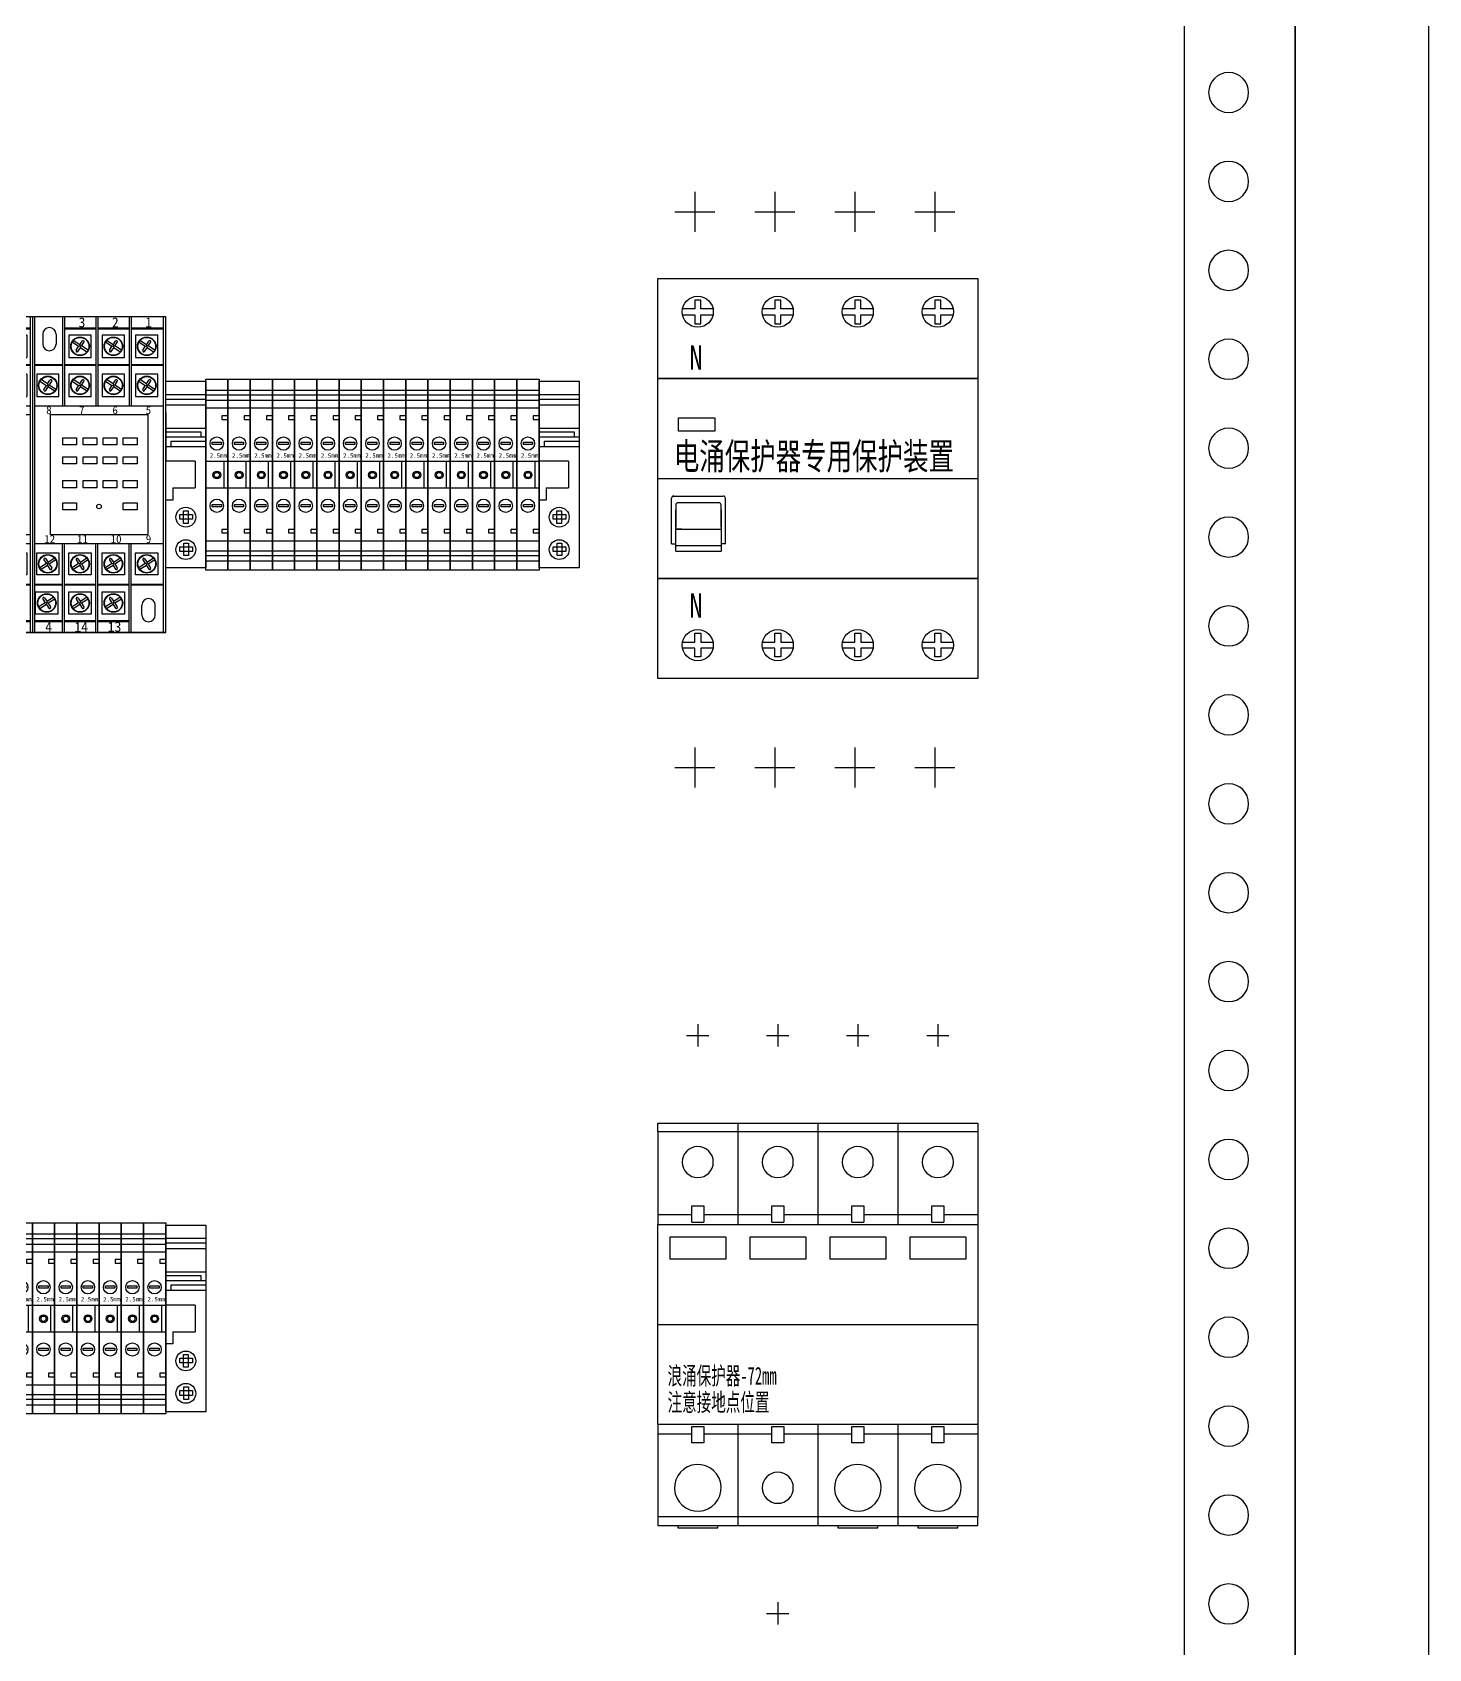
# Model space of a CAD drawing. Extents: x 1466130 to 1466730, y 431688 to 433288.
# Drawn here: x 1466415.3 to 1466729.5, y 432013.1 to 432376.7 of the extents above; entities that cross this region are included whole.
import ezdxf
from ezdxf.enums import TextEntityAlignment as Align

# ---------------------------------------------------------------- set-up
doc = ezdxf.new("R2010")
doc.units = 0
doc.header["$MEASUREMENT"] = 0
for name, color, linetype in [('dian', 7, 'Continuous'), ('LY-JS-BJ', 7, 'Continuous'), ('LY-JS-YQJ', 7, 'Continuous'), ('布置图', 20, 'Continuous'), ('照明平面设备层', 1, 'Continuous')]:
    doc.layers.add(name, color=color, linetype=linetype)
doc.layers.add('LY-二次控制图', color=7, linetype='Continuous', lineweight=18)
doc.styles.add('-宋体', font='', dxfattribs={"width": 0.65})
doc.styles.add('LY-SJ-元器件', font='', dxfattribs={"width": 0.6, "height": 4})
doc.styles.get('-宋体').set_extended_font_data('NSimSun')
doc.styles.get('LY-SJ-元器件').set_extended_font_data('SimSun')

# ---------------------------------------------------------------- blocks, each defined once
blk = doc.blocks.new('UK-2.5 5组')
at = {"layer": 'LY-JS-YQJ'}
for p, q in [((0, 19.03), (5, 19.03)), ((5, 19.03), (10, 19.03)), ((10, 19.03), (15, 19.03)), ((15, 19.03), (20, 19.03)), ((0, 17.96), (5, 17.96)), ((0, 16.73), (5, 16.73)), ((5, 17.96), (10, 17.96)), ((5, 16.73), (10, 16.73)), ((10, 17.96), (15, 17.96)), ((10, 16.73), (15, 16.73)), ((15, 17.96), (20, 17.96)), ((15, 16.73), (20, 16.73)), ((5, 13.21), (3.66, 13.21)), ((3.66, 13.21), (3.66, 12.43)), ((3.66, 12.43), (5, 12.43)), ((5, 12.43), (5, 11.32)), ((10, 13.21), (8.66, 13.21)), ((8.66, 13.21), (8.66, 12.43)), ((8.66, 12.43), (10, 12.43)), ((10, 12.43), (10, 11.32)), ((15, 13.21), (13.66, 13.21)), ((13.66, 13.21), (13.66, 12.43)), ((13.66, 12.43), (15, 12.43)), ((15, 12.43), (15, 11.32)), ((20, 13.21), (18.66, 13.21)), ((18.66, 13.21), (18.66, 12.43)), ((18.66, 12.43), (20, 12.43)), ((0, 3), (5, 3)), ((4.07, 3), (4.07, -3)), ((5, 3), (10, 3)), ((9.07, 3), (9.07, -3)), ((10, 3), (15, 3)), ((14.07, 3), (14.07, -3)), ((15, 3), (20, 3)), ((19.07, 3), (19.07, -3)), ((0, -3), (5, -3)), ((5, -3), (10, -3)), ((10, -3), (15, -3)), ((15, -3), (20, -3)), ((5, -12.33), (3.66, -12.33)), ((3.66, -12.33), (3.66, -13.11)), ((3.66, -13.11), (5, -13.11)), ((10, -12.33), (8.66, -12.33)), ((8.66, -12.33), (8.66, -13.11)), ((8.66, -13.11), (10, -13.11)), ((15, -12.33), (13.66, -12.33)), ((13.66, -12.33), (13.66, -13.11)), ((13.66, -13.11), (15, -13.11)), ((20, -12.33), (18.66, -12.33)), ((18.66, -12.33), (18.66, -13.11)), ((18.66, -13.11), (20, -13.11)), ((0, -17.12), (5, -17.12)), ((5, -17.12), (10, -17.12)), ((10, -17.12), (15, -17.12)), ((15, -17.12), (20, -17.12)), ((0, -18.19), (5, -18.19)), ((0, -19.42), (5, -19.42)), ((5, -18.19), (10, -18.19)), ((5, -19.42), (10, -19.42)), ((10, -18.19), (15, -18.19)), ((10, -19.42), (15, -19.42)), ((15, -18.19), (20, -18.19)), ((15, -19.42), (20, -19.42))]:
    blk.add_line(p, q, dxfattribs=at)
at = {"layer": 'LY-JS-YQJ', "color": 6}
for p, q in [((20, 19.03), (25, 19.03)), ((20, 17.96), (25, 17.96)), ((20, 16.73), (25, 16.73)), ((20, 12.43), (20, 11.32)), ((25, 13.21), (23.66, 13.21)), ((23.66, 13.21), (23.66, 12.43)), ((23.66, 12.43), (25, 12.43)), ((25, 12.43), (25, 11.32)), ((20, 3), (25, 3)), ((24.07, 3), (24.07, -3)), ((20, -3), (25, -3)), ((25, -12.33), (23.66, -12.33)), ((23.66, -12.33), (23.66, -13.11)), ((23.66, -13.11), (25, -13.11)), ((20, -17.12), (25, -17.12)), ((20, -18.19), (25, -18.19)), ((20, -19.42), (25, -19.42))]:
    blk.add_line(p, q, dxfattribs=at)
at = {"layer": 'LY-JS-YQJ'}
for points in [[(0, 21.5), (5, 21.5), (5, -21.5), (0, -21.5)], [(5, 21.5), (10, 21.5), (10, -21.5), (5, -21.5)], [(10, 21.5), (15, 21.5), (15, -21.5), (10, -21.5)], [(15, 21.5), (20, 21.5), (20, -21.5), (15, -21.5)], [(0, 15), (5, 15), (5, -15), (0, -15)], [(5, 15), (10, 15), (10, -15), (5, -15)], [(10, 15), (15, 15), (15, -15), (10, -15)], [(15, 15), (20, 15), (20, -15), (15, -15)], [(1.47, 7.3), (3.53, 7.3), (3.53, 6.79), (1.47, 6.79)], [(6.47, 7.3), (8.53, 7.3), (8.53, 6.79), (6.47, 6.79)], [(11.47, 7.3), (13.53, 7.3), (13.53, 6.79), (11.47, 6.79)], [(16.47, 7.3), (18.53, 7.3), (18.53, 6.79), (16.47, 6.79)], [(1.47, -6.71), (3.53, -6.71), (3.53, -7.23), (1.47, -7.23)], [(6.47, -6.71), (8.53, -6.71), (8.53, -7.23), (6.47, -7.23)], [(11.47, -6.71), (13.53, -6.71), (13.53, -7.23), (11.47, -7.23)], [(16.47, -6.71), (18.53, -6.71), (18.53, -7.23), (16.47, -7.23)]]:
    blk.add_lwpolyline(points, close=True, dxfattribs=at)
at = {"layer": 'LY-JS-YQJ', "color": 6}
for points in [[(20, 21.5), (25, 21.5), (25, -21.5), (20, -21.5)], [(20, 15), (25, 15), (25, -15), (20, -15)], [(21.47, 7.3), (23.53, 7.3), (23.53, 6.79), (21.47, 6.79)], [(21.47, -6.71), (23.53, -6.71), (23.53, -7.23), (21.47, -7.23)]]:
    blk.add_lwpolyline(points, close=True, dxfattribs=at)
at = {"layer": 'LY-JS-YQJ'}
for centre, radius in [((2.5, 7), 1.5), ((7.5, 7), 1.5), ((12.5, 7), 1.5), ((17.5, 7), 1.5), ((2.52, -0.08), 0.879), ((2.52, -0.08), 0.879), ((2.52, -0.08), 0.59), ((7.52, -0.08), 0.879), ((7.52, -0.08), 0.879), ((7.52, -0.08), 0.59), ((12.52, -0.08), 0.879), ((12.52, -0.08), 0.879), ((12.52, -0.08), 0.59), ((17.52, -0.08), 0.879), ((17.52, -0.08), 0.879), ((17.52, -0.08), 0.59), ((2.5, -7), 1.5), ((7.5, -7), 1.5), ((12.5, -7), 1.5), ((17.5, -7), 1.5)]:
    blk.add_circle(centre, radius, dxfattribs=at)
at = {"layer": 'LY-JS-YQJ', "color": 6}
for centre, radius in [((22.5, 7), 1.5), ((22.52, -0.08), 0.879), ((22.52, -0.08), 0.879), ((22.52, -0.08), 0.59), ((22.5, -7), 1.5)]:
    blk.add_circle(centre, radius, dxfattribs=at)
at = {"layer": 'LY-JS-YQJ', "char_height": 1, "width": 2.5692, "attachment_point": 1}
for insert in [(0.91, 4.81), (5.91, 4.81), (10.91, 4.81), (15.91, 4.81)]:
    blk.add_mtext('2.5mm', dxfattribs=dict(at, insert=insert))
at = {"layer": 'LY-JS-YQJ', "color": 6, "insert": (20.91, 4.81), "char_height": 1, "width": 2.5692, "attachment_point": 1}
blk.add_mtext('2.5mm', dxfattribs=at)
blk = doc.blocks.new('端子堵头')
at = {"layer": 'LY-JS-YQJ'}
for p, q in [((0, 39.03), (9, 39.03)), ((0, 37.96), (9, 37.96)), ((0, 36.73), (9, 36.73)), ((0, 35), (0, 24)), ((9, 35), (9, 24)), ((9, 34.58), (9, 33.47)), ((0, 31.48), (9, 31.48)), ((7.97, 30.59), (0, 30.59)), ((0, 29.53), (9, 29.53)), ((7.97, 29.53), (7.97, 30.59)), ((0, 27.32), (9, 27.32)), ((1.25, 27.32), (1.25, 28.56)), ((1.25, 28.56), (9, 28.56)), ((6.66, 24), (0, 24)), ((6.66, 24), (6.66, 18)), ((1.59, 15.27), (0, 15.27)), ((1.59, 18), (1.59, 15.27)), ((1.59, 18), (6.66, 18))]:
    blk.add_line(p, q, dxfattribs=at)
for points in [[(0, 42), (9, 42), (9, 0), (0, 0)], [(3.2, 12.05), (6.01, 12.05), (6.01, 10.99), (3.2, 10.99)], [(5.06, 12.84), (5.06, 10.03), (3.99, 10.03), (3.99, 12.84)], [(3.2, 4.76), (6.01, 4.76), (6.01, 3.69), (3.2, 3.69)], [(5.13, 5.6), (5.13, 2.79), (4.06, 2.79), (4.06, 5.6)]]:
    blk.add_lwpolyline(points, close=True, dxfattribs=at)
for centre in [(4.54, 11.43), (4.54, 4.14)]:
    blk.add_circle(centre, 2.23, dxfattribs=at)
blk = doc.blocks.new('HH54P')
at = {"layer": 'LY-JS-YQJ'}
for p, q in [((0, 71), (0, 68.5)), ((30, 71), (0, 71)), ((0, 71), (0, 0)), ((0.5, 71), (0.5, 0)), ((6.75, 71), (6.75, 51)), ((7.25, 71), (7.25, 51)), ((14.25, 71), (14.25, 51)), ((14.75, 71), (14.75, 51)), ((21.75, 71), (21.75, 51)), ((22.25, 71), (22.25, 51)), ((29.5, 0), (29.5, 71)), ((30, 0), (30, 71)), ((2.34, 67.09), (2.34, 64.88)), ((5.34, 67.09), (5.34, 64.88)), ((7.25, 68.5), (14.25, 68.5)), ((7.25, 68.3), (14.25, 68.3)), ((13.24, 66.87), (8.24, 66.87)), ((8.24, 66.87), (8.24, 61.87)), ((10.67, 64.71), (9.21, 65.67)), ((10.67, 64.71), (11.21, 65.53)), ((13.24, 61.87), (13.24, 66.87)), ((14.75, 68.5), (21.75, 68.5)), ((14.75, 68.3), (21.75, 68.3)), ((15.74, 66.87), (15.74, 61.87)), ((20.74, 66.87), (15.74, 66.87)), ((18.17, 64.71), (16.71, 65.67)), ((18.17, 64.71), (18.71, 65.53)), ((20.74, 61.87), (20.74, 66.87)), ((22.25, 68.5), (29.5, 68.5)), ((22.25, 68.3), (29.5, 68.3)), ((28.24, 66.87), (23.24, 66.87)), ((23.24, 66.87), (23.24, 61.87)), ((25.67, 64.71), (24.21, 65.67)), ((25.67, 64.71), (26.21, 65.53)), ((28.24, 61.87), (28.24, 66.87)), ((8.24, 61.87), (13.24, 61.87)), ((10.4, 64.3), (8.95, 65.27)), ((9.86, 63.48), (10.4, 64.3)), ((10.26, 63.22), (10.8, 64.04)), ((11.07, 64.44), (10.4, 64.3)), ((10.67, 64.71), (10.8, 64.04)), ((12.26, 63.08), (10.8, 64.04)), ((11.07, 64.44), (11.61, 65.26)), ((12.53, 63.48), (11.07, 64.44)), ((15.74, 61.87), (20.74, 61.87)), ((17.9, 64.3), (16.45, 65.27)), ((17.36, 63.48), (17.9, 64.3)), ((17.76, 63.22), (18.3, 64.04)), ((18.57, 64.44), (17.9, 64.3)), ((18.17, 64.71), (18.3, 64.04)), ((19.76, 63.08), (18.3, 64.04)), ((18.57, 64.44), (19.11, 65.26)), ((20.03, 63.48), (18.57, 64.44)), ((23.24, 61.87), (28.24, 61.87)), ((25.4, 64.3), (23.95, 65.27)), ((24.86, 63.48), (25.4, 64.3)), ((25.26, 63.22), (25.8, 64.04)), ((26.07, 64.44), (25.4, 64.3)), ((25.67, 64.71), (25.8, 64.04)), ((27.26, 63.08), (25.8, 64.04)), ((26.07, 64.44), (26.61, 65.26)), ((27.53, 63.48), (26.07, 64.44)), ((0.5, 60.3), (6.75, 60.3)), ((0.5, 60.1), (6.75, 60.1)), ((7.25, 60.3), (14.25, 60.3)), ((7.25, 60.1), (14.25, 60.1)), ((14.75, 60.3), (21.75, 60.3)), ((14.75, 60.1), (21.75, 60.1)), ((22.25, 60.3), (29.5, 60.3)), ((22.25, 60.1), (29.5, 60.1)), ((5.99, 58.07), (0.99, 58.07)), ((0.99, 58.07), (0.99, 53.07)), ((3.15, 55.51), (1.7, 56.47)), ((3.42, 55.91), (1.96, 56.87)), ((2.61, 54.68), (3.15, 55.51)), ((3.01, 54.42), (3.55, 55.24)), ((3.82, 55.64), (3.15, 55.51)), ((3.42, 55.91), (3.96, 56.73)), ((3.42, 55.91), (3.55, 55.24)), ((5.01, 54.28), (3.55, 55.24)), ((3.82, 55.64), (4.36, 56.46)), ((5.28, 54.68), (3.82, 55.64)), ((5.99, 53.07), (5.99, 58.07)), ((8.24, 58.07), (8.24, 53.07)), ((13.24, 58.07), (8.24, 58.07)), ((10.4, 55.51), (8.95, 56.47)), ((10.67, 55.91), (9.21, 56.87)), ((9.86, 54.68), (10.4, 55.51)), ((10.26, 54.42), (10.8, 55.24)), ((11.07, 55.64), (10.4, 55.51)), ((10.67, 55.91), (11.21, 56.73)), ((10.67, 55.91), (10.8, 55.24)), ((12.26, 54.28), (10.8, 55.24)), ((11.07, 55.64), (11.61, 56.46)), ((12.53, 54.68), (11.07, 55.64)), ((13.24, 53.07), (13.24, 58.07)), ((20.74, 58.07), (15.74, 58.07)), ((15.74, 58.07), (15.74, 53.07)), ((17.9, 55.51), (16.45, 56.47)), ((18.17, 55.91), (16.71, 56.87)), ((17.36, 54.68), (17.9, 55.51)), ((17.76, 54.42), (18.3, 55.24)), ((18.57, 55.64), (17.9, 55.51)), ((18.17, 55.91), (18.71, 56.73)), ((18.17, 55.91), (18.3, 55.24)), ((19.76, 54.28), (18.3, 55.24)), ((18.57, 55.64), (19.11, 56.46)), ((20.03, 54.68), (18.57, 55.64)), ((20.74, 53.07), (20.74, 58.07)), ((23.24, 58.07), (23.24, 53.07)), ((28.24, 58.07), (23.24, 58.07)), ((25.4, 55.51), (23.95, 56.47)), ((25.67, 55.91), (24.21, 56.87)), ((24.86, 54.68), (25.4, 55.51)), ((25.26, 54.42), (25.8, 55.24)), ((26.07, 55.64), (25.4, 55.51)), ((25.67, 55.91), (26.21, 56.73)), ((25.67, 55.91), (25.8, 55.24)), ((27.26, 54.28), (25.8, 55.24)), ((26.07, 55.64), (26.61, 56.46)), ((27.53, 54.68), (26.07, 55.64)), ((28.24, 53.07), (28.24, 58.07)), ((0.5, 51), (29.5, 51)), ((0.99, 53.07), (5.99, 53.07)), ((8.24, 53.07), (13.24, 53.07)), ((15.74, 53.07), (20.74, 53.07)), ((23.24, 53.07), (28.24, 53.07)), ((4, 49), (4, 22)), ((4, 49), (26, 49)), ((26, 49), (26, 22)), ((4, 22), (26, 22)), ((0.5, 20), (29.5, 20)), ((6.75, 0), (6.75, 20)), ((7.25, 0), (7.25, 20)), ((14.25, 0), (14.25, 20)), ((14.75, 0), (14.75, 20)), ((21.75, 0), (21.75, 20)), ((22.25, 0), (22.25, 20)), ((0.99, 12.93), (0.99, 17.93)), ((0.99, 17.93), (5.99, 17.93)), ((3.15, 15.49), (1.7, 14.53)), ((3.42, 15.09), (1.96, 14.13)), ((2.61, 16.32), (3.15, 15.49)), ((3.01, 16.58), (3.55, 15.76)), ((3.82, 15.36), (3.15, 15.49)), ((3.42, 15.09), (3.55, 15.76)), ((3.42, 15.09), (3.96, 14.27)), ((5.01, 16.72), (3.55, 15.76)), ((5.28, 16.32), (3.82, 15.36)), ((3.82, 15.36), (4.36, 14.54)), ((5.99, 17.93), (5.99, 12.93)), ((8.24, 17.93), (13.24, 17.93)), ((8.24, 12.93), (8.24, 17.93)), ((10.4, 15.49), (8.95, 14.53)), ((10.67, 15.09), (9.21, 14.13)), ((9.86, 16.32), (10.4, 15.49)), ((10.26, 16.58), (10.8, 15.76)), ((11.07, 15.36), (10.4, 15.49)), ((10.67, 15.09), (10.8, 15.76)), ((10.67, 15.09), (11.21, 14.27)), ((12.26, 16.72), (10.8, 15.76)), ((12.53, 16.32), (11.07, 15.36)), ((11.07, 15.36), (11.61, 14.54)), ((13.24, 17.93), (13.24, 12.93)), ((15.74, 12.93), (15.74, 17.93)), ((15.74, 17.93), (20.74, 17.93)), ((17.9, 15.49), (16.45, 14.53)), ((18.17, 15.09), (16.71, 14.13)), ((17.36, 16.32), (17.9, 15.49)), ((17.76, 16.58), (18.3, 15.76)), ((18.57, 15.36), (17.9, 15.49)), ((18.17, 15.09), (18.3, 15.76)), ((18.17, 15.09), (18.71, 14.27)), ((19.76, 16.72), (18.3, 15.76)), ((20.03, 16.32), (18.57, 15.36)), ((18.57, 15.36), (19.11, 14.54)), ((20.74, 17.93), (20.74, 12.93)), ((23.24, 17.93), (28.24, 17.93)), ((23.24, 12.93), (23.24, 17.93)), ((25.4, 15.49), (23.95, 14.53)), ((25.67, 15.09), (24.21, 14.13)), ((24.86, 16.32), (25.4, 15.49)), ((25.26, 16.58), (25.8, 15.76)), ((26.07, 15.36), (25.4, 15.49)), ((25.67, 15.09), (25.8, 15.76)), ((25.67, 15.09), (26.21, 14.27)), ((27.26, 16.72), (25.8, 15.76)), ((27.53, 16.32), (26.07, 15.36)), ((26.07, 15.36), (26.61, 14.54)), ((28.24, 17.93), (28.24, 12.93)), ((5.99, 12.93), (0.99, 12.93)), ((13.24, 12.93), (8.24, 12.93)), ((20.74, 12.93), (15.74, 12.93)), ((28.24, 12.93), (23.24, 12.93)), ((0.5, 10.9), (6.75, 10.9)), ((0.5, 10.7), (6.75, 10.7)), ((0.74, 4.13), (0.74, 9.13)), ((0.74, 9.13), (5.74, 9.13)), ((2.36, 7.52), (2.9, 6.7)), ((2.76, 7.78), (3.3, 6.96)), ((4.76, 7.92), (3.3, 6.96)), ((5.03, 7.52), (3.57, 6.56)), ((5.74, 9.13), (5.74, 4.13)), ((7.25, 10.9), (14.25, 10.9)), ((7.25, 10.7), (14.25, 10.7)), ((8.24, 9.13), (13.24, 9.13)), ((8.24, 4.13), (8.24, 9.13)), ((9.86, 7.52), (10.4, 6.7)), ((10.26, 7.78), (10.8, 6.96)), ((12.26, 7.92), (10.8, 6.96)), ((12.53, 7.52), (11.07, 6.56)), ((13.24, 9.13), (13.24, 4.13)), ((14.75, 10.9), (21.75, 10.9)), ((14.75, 10.7), (21.75, 10.7)), ((15.74, 4.13), (15.74, 9.13)), ((15.74, 9.13), (20.74, 9.13)), ((17.36, 7.52), (17.9, 6.7)), ((17.76, 7.78), (18.3, 6.96)), ((19.76, 7.92), (18.3, 6.96)), ((20.03, 7.52), (18.57, 6.56)), ((20.74, 9.13), (20.74, 4.13)), ((22.25, 10.9), (29.5, 10.9)), ((22.25, 10.7), (29.5, 10.7)), ((5.74, 4.13), (0.74, 4.13)), ((2.9, 6.7), (1.45, 5.73)), ((3.17, 6.29), (1.71, 5.33)), ((3.57, 6.56), (2.9, 6.7)), ((3.17, 6.29), (3.3, 6.96)), ((3.17, 6.29), (3.71, 5.47)), ((3.57, 6.56), (4.11, 5.74)), ((13.24, 4.13), (8.24, 4.13)), ((10.4, 6.7), (8.95, 5.73)), ((10.67, 6.29), (9.21, 5.33)), ((11.07, 6.56), (10.4, 6.7)), ((10.67, 6.29), (10.8, 6.96)), ((10.67, 6.29), (11.21, 5.47)), ((11.07, 6.56), (11.61, 5.74)), ((20.74, 4.13), (15.74, 4.13)), ((17.9, 6.7), (16.45, 5.73)), ((18.17, 6.29), (16.71, 5.33)), ((18.57, 6.56), (17.9, 6.7)), ((18.17, 6.29), (18.3, 6.96)), ((18.17, 6.29), (18.71, 5.47)), ((18.57, 6.56), (19.11, 5.74)), ((24.65, 3.91), (24.65, 6.12)), ((27.65, 3.91), (27.65, 6.12)), ((30, 0), (0, 0)), ((0, 0), (30, 0)), ((0.5, 2.7), (6.75, 2.7)), ((0.5, 2.5), (6.75, 2.5)), ((7.25, 2.7), (14.25, 2.7)), ((7.25, 2.5), (14.25, 2.5)), ((14.75, 2.7), (21.75, 2.7)), ((14.75, 2.5), (21.75, 2.5))]:
    blk.add_line(p, q, dxfattribs=at)
for points in [[(6.88, 43.81), (9.97, 43.81), (9.97, 42.22), (6.88, 42.22)], [(11.41, 43.81), (14.5, 43.81), (14.5, 42.22), (11.41, 42.22)], [(15.93, 43.81), (19.03, 43.81), (19.03, 42.22), (15.93, 42.22)], [(20.46, 43.81), (23.56, 43.81), (23.56, 42.22), (20.46, 42.22)], [(6.88, 39.53), (9.97, 39.53), (9.97, 37.95), (6.88, 37.95)], [(11.41, 39.53), (14.5, 39.53), (14.5, 37.95), (11.41, 37.95)], [(15.93, 39.53), (19.03, 39.53), (19.03, 37.95), (15.93, 37.95)], [(20.46, 39.53), (23.56, 39.53), (23.56, 37.95), (20.46, 37.95)], [(6.88, 34.15), (9.97, 34.15), (9.97, 32.57), (6.88, 32.57)], [(11.41, 34.15), (14.5, 34.15), (14.5, 32.57), (11.41, 32.57)], [(15.93, 34.15), (19.03, 34.15), (19.03, 32.57), (15.93, 32.57)], [(20.46, 34.15), (23.56, 34.15), (23.56, 32.57), (20.46, 32.57)], [(6.88, 29.16), (9.97, 29.16), (9.97, 27.58), (6.88, 27.58)], [(20.46, 29.16), (23.56, 29.16), (23.56, 27.58), (20.46, 27.58)]]:
    blk.add_lwpolyline(points, close=True, dxfattribs=at)
for centre, radius in [((10.74, 64.37), 2.09), ((10.74, 64.37), 2), ((18.24, 64.37), 2.09), ((18.24, 64.37), 2), ((25.74, 64.37), 2.09), ((25.74, 64.37), 2), ((3.49, 55.57), 2.09), ((3.49, 55.57), 2), ((10.74, 55.57), 2.09), ((10.74, 55.57), 2), ((18.24, 55.57), 2.09), ((18.24, 55.57), 2), ((25.74, 55.57), 2.09), ((25.74, 55.57), 2), ((15, 28.33), 0.5), ((3.49, 15.43), 2.09), ((3.49, 15.43), 2), ((10.74, 15.43), 2.09), ((10.74, 15.43), 2), ((18.24, 15.43), 2.09), ((18.24, 15.43), 2), ((25.74, 15.43), 2.09), ((25.74, 15.43), 2), ((3.24, 6.63), 2.09), ((3.24, 6.63), 2), ((10.74, 6.63), 2.09), ((10.74, 6.63), 2), ((18.24, 6.63), 2.09), ((18.24, 6.63), 2)]:
    blk.add_circle(centre, radius, dxfattribs=at)
for centre, radius, start, end in [((3.84, 67.09), 1.5, 0, 180), ((11.41, 65.39), 0.24, 326.5949, 146.5949), ((18.91, 65.39), 0.24, 326.5949, 146.5949), ((26.41, 65.39), 0.24, 326.5949, 146.5949), ((3.84, 64.88), 1.5, 180, 0), ((10.06, 63.35), 0.24, 146.5949, 326.5949), ((17.56, 63.35), 0.24, 146.5949, 326.5949), ((25.06, 63.35), 0.24, 146.5949, 326.5949), ((2.81, 54.55), 0.24, 146.5949, 326.5949), ((4.16, 56.6), 0.24, 326.5949, 146.5949), ((10.06, 54.55), 0.24, 146.5949, 326.5949), ((11.41, 56.6), 0.24, 326.5949, 146.5949), ((17.56, 54.55), 0.24, 146.5949, 326.5949), ((18.91, 56.6), 0.24, 326.5949, 146.5949), ((25.06, 54.55), 0.24, 146.5949, 326.5949), ((26.41, 56.6), 0.24, 326.5949, 146.5949), ((2.81, 16.45), 0.24, 33.4051, 213.4051), ((10.06, 16.45), 0.24, 33.4051, 213.4051), ((17.56, 16.45), 0.24, 33.4051, 213.4051), ((25.06, 16.45), 0.24, 33.4051, 213.4051), ((4.16, 14.4), 0.24, 213.4051, 33.4051), ((11.41, 14.4), 0.24, 213.4051, 33.4051), ((18.91, 14.4), 0.24, 213.4051, 33.4051), ((26.41, 14.4), 0.24, 213.4051, 33.4051), ((2.56, 7.65), 0.24, 33.4051, 213.4051), ((10.06, 7.65), 0.24, 33.4051, 213.4051), ((17.56, 7.65), 0.24, 33.4051, 213.4051), ((26.15, 6.12), 1.5, 0, 180), ((3.91, 5.61), 0.24, 213.4051, 33.4051), ((11.41, 5.61), 0.24, 213.4051, 33.4051), ((18.91, 5.61), 0.24, 213.4051, 33.4051), ((26.15, 3.91), 1.5, 180, 0)]:
    blk.add_arc(centre, radius, start, end, dxfattribs=at)
for s, insert, char_height, width, attachment_point in [('{\\fSimSun|b0|i0|c134|p2;3}', (10.4, 70.88), 2.25, 1.0919, 1), ('{\\fSimSun|b0|i0|c134|p2;2}', (17.9, 70.88), 2.25, 1.0919, 1), ('{\\fSimSun|b0|i0|c134|p2;1}', (25.4, 70.88), 2.25, 1.0919, 1), ('{\\fSimSun|b0|i0|c134|p2;8}', (3.12, 50.91), 1.8, 0.8735, 1), ('{\\fSimSun|b0|i0|c134|p2;7}', (10.52, 50.91), 1.8, 0.8735, 1), ('{\\fSimSun|b0|i0|c134|p2;6}', (18.02, 50.91), 1.8, 0.8735, 1), ('{\\fSimSun|b0|i0|c134|p2;5}', (25.52, 50.91), 1.8, 0.8735, 1), ('{\\fSimSun|b0|i0|c134|p2;12}', (2.68, 21.91), 1.8, 0.8735, 1), ('{\\fSimSun|b0|i0|c134|p2;11}', (10.07, 21.91), 1.8, 0.8735, 1), ('{\\fSimSun|b0|i0|c134|p2;10}', (17.62, 21.91), 1.8, 0.8735, 1), ('{\\fSimSun|b0|i0|c134|p2;9}', (25.52, 21.91), 1.8, 0.8735, 1), ('{\\fSimSun|b0|i0|c134|p2;4}', (2.9, 0.12), 2.25, 1.0919, 7), ('{\\fSimSun|b0|i0|c134|p2;14}', (9.47, 0.12), 2.25, 1.0919, 7), ('{\\fSimSun|b0|i0|c134|p2;13}', (16.97, 0.12), 2.25, 1.0919, 7)]:
    blk.add_mtext(s, dxfattribs=dict(at, insert=insert, char_height=char_height, width=width, attachment_point=attachment_point))
blk = doc.blocks.new('HH52P')
at = {"layer": 'LY-JS-YQJ'}
for p, q in [((0, 71), (0, 0)), ((22, 71), (0, 71)), ((0, 71), (0, 68.5)), ((0.5, 71), (0.5, 0)), ((6.75, 71), (6.75, 51)), ((7.25, 71), (7.25, 51)), ((14.25, 71), (14.25, 51)), ((14.75, 71), (14.75, 51)), ((21.5, 71), (21.5, 0)), ((22, 71), (22, 0)), ((2.34, 67.09), (2.34, 64.88)), ((5.34, 67.09), (5.34, 64.88)), ((7.25, 68.5), (14.25, 68.5)), ((7.25, 68.3), (14.25, 68.3)), ((8.24, 66.87), (8.24, 61.87)), ((13.24, 66.87), (8.24, 66.87)), ((10.67, 64.71), (9.21, 65.67)), ((10.67, 64.71), (11.21, 65.53)), ((13.24, 61.87), (13.24, 66.87)), ((14.75, 68.5), (21.5, 68.5)), ((14.75, 68.3), (21.5, 68.3)), ((20.74, 66.87), (15.74, 66.87)), ((15.74, 66.87), (15.74, 61.87)), ((18.17, 64.71), (16.71, 65.67)), ((18.17, 64.71), (18.71, 65.53)), ((20.74, 66.87), (20.74, 61.87)), ((8.24, 61.87), (13.24, 61.87)), ((10.4, 64.3), (8.95, 65.27)), ((9.86, 63.48), (10.4, 64.3)), ((10.26, 63.22), (10.8, 64.04)), ((11.07, 64.44), (10.4, 64.3)), ((10.67, 64.71), (10.8, 64.04)), ((12.26, 63.08), (10.8, 64.04)), ((11.07, 64.44), (11.61, 65.26)), ((12.53, 63.48), (11.07, 64.44)), ((15.74, 61.87), (20.74, 61.87)), ((17.9, 64.3), (16.45, 65.27)), ((17.36, 63.48), (17.9, 64.3)), ((17.76, 63.22), (18.3, 64.04)), ((18.57, 64.44), (17.9, 64.3)), ((18.17, 64.71), (18.3, 64.04)), ((19.76, 63.08), (18.3, 64.04)), ((18.57, 64.44), (19.11, 65.26)), ((20.03, 63.48), (18.57, 64.44)), ((0.5, 60.3), (6.75, 60.3)), ((0.5, 60.1), (6.75, 60.1)), ((7.25, 60.3), (14.25, 60.3)), ((7.25, 60.1), (14.25, 60.1)), ((14.75, 60.3), (21.5, 60.3)), ((14.75, 60.1), (21.5, 60.1)), ((0.99, 58.07), (0.99, 53.07)), ((5.99, 58.07), (0.99, 58.07)), ((3.15, 55.51), (1.7, 56.47)), ((3.42, 55.91), (1.96, 56.87)), ((2.61, 54.68), (3.15, 55.51)), ((3.01, 54.42), (3.55, 55.24)), ((3.82, 55.64), (3.15, 55.51)), ((3.42, 55.91), (3.96, 56.73)), ((3.42, 55.91), (3.55, 55.24)), ((5.01, 54.28), (3.55, 55.24)), ((3.82, 55.64), (4.36, 56.46)), ((5.28, 54.68), (3.82, 55.64)), ((5.99, 53.07), (5.99, 58.07)), ((15.74, 58.07), (15.74, 53.07)), ((20.74, 58.07), (15.74, 58.07)), ((17.9, 55.51), (16.45, 56.47)), ((18.17, 55.91), (16.71, 56.87)), ((17.36, 54.68), (17.9, 55.51)), ((17.76, 54.42), (18.3, 55.24)), ((18.57, 55.64), (17.9, 55.51)), ((18.17, 55.91), (18.71, 56.73)), ((18.17, 55.91), (18.3, 55.24)), ((19.76, 54.28), (18.3, 55.24)), ((18.57, 55.64), (19.11, 56.46)), ((20.03, 54.68), (18.57, 55.64)), ((20.74, 58.07), (20.74, 53.07)), ((0.5, 51), (21.5, 51)), ((0.99, 53.07), (5.99, 53.07)), ((15.74, 53.07), (20.74, 53.07)), ((0.5, 49), (21.5, 49)), ((0.5, 22), (21.5, 22)), ((0.5, 20), (21.5, 20)), ((6.75, 0), (6.75, 20)), ((7.25, 0), (7.25, 20)), ((14.25, 0), (14.25, 20)), ((14.75, 0), (14.75, 20)), ((0.99, 17.93), (5.99, 17.93)), ((0.99, 12.93), (0.99, 17.93)), ((3.15, 15.49), (1.7, 14.53)), ((3.42, 15.09), (1.96, 14.13)), ((2.61, 16.32), (3.15, 15.49)), ((3.01, 16.58), (3.55, 15.76)), ((3.82, 15.36), (3.15, 15.49)), ((3.42, 15.09), (3.55, 15.76)), ((3.42, 15.09), (3.96, 14.27)), ((5.01, 16.72), (3.55, 15.76)), ((5.28, 16.32), (3.82, 15.36)), ((3.82, 15.36), (4.36, 14.54)), ((5.99, 17.93), (5.99, 12.93)), ((15.74, 17.93), (20.74, 17.93)), ((15.74, 12.93), (15.74, 17.93)), ((17.9, 15.49), (16.45, 14.53)), ((18.17, 15.09), (16.71, 14.13)), ((17.36, 16.32), (17.9, 15.49)), ((17.76, 16.58), (18.3, 15.76)), ((18.57, 15.36), (17.9, 15.49)), ((18.17, 15.09), (18.3, 15.76)), ((18.17, 15.09), (18.71, 14.27)), ((19.76, 16.72), (18.3, 15.76)), ((20.03, 16.32), (18.57, 15.36)), ((18.57, 15.36), (19.11, 14.54)), ((20.74, 17.93), (20.74, 12.93)), ((5.99, 12.93), (0.99, 12.93)), ((20.74, 12.93), (15.74, 12.93)), ((0.5, 10.9), (6.75, 10.9)), ((0.5, 10.7), (6.75, 10.7)), ((0.74, 9.13), (5.74, 9.13)), ((0.74, 4.13), (0.74, 9.13)), ((2.36, 7.52), (2.9, 6.7)), ((2.76, 7.78), (3.3, 6.96)), ((4.76, 7.92), (3.3, 6.96)), ((5.03, 7.52), (3.57, 6.56)), ((5.74, 9.13), (5.74, 4.13)), ((7.25, 10.9), (14.25, 10.9)), ((7.25, 10.7), (14.25, 10.7)), ((8.24, 4.13), (8.24, 9.13)), ((8.24, 9.13), (13.24, 9.13)), ((9.86, 7.52), (10.4, 6.7)), ((10.26, 7.78), (10.8, 6.96)), ((12.26, 7.92), (10.8, 6.96)), ((12.53, 7.52), (11.07, 6.56)), ((13.24, 9.13), (13.24, 4.13)), ((14.75, 10.9), (21.5, 10.9)), ((14.75, 10.7), (21.5, 10.7)), ((16.7, 7.65), (16.7, 5.44)), ((19.7, 7.65), (19.7, 5.44)), ((5.74, 4.13), (0.74, 4.13)), ((2.9, 6.7), (1.45, 5.73)), ((3.17, 6.29), (1.71, 5.33)), ((3.57, 6.56), (2.9, 6.7)), ((3.17, 6.29), (3.3, 6.96)), ((3.17, 6.29), (3.71, 5.47)), ((3.57, 6.56), (4.11, 5.74)), ((13.24, 4.13), (8.24, 4.13)), ((10.4, 6.7), (8.95, 5.73)), ((10.67, 6.29), (9.21, 5.33)), ((11.07, 6.56), (10.4, 6.7)), ((10.67, 6.29), (10.8, 6.96)), ((10.67, 6.29), (11.21, 5.47)), ((11.07, 6.56), (11.61, 5.74)), ((0, 0), (22, 0)), ((22, 0), (0, 0)), ((0.5, 2.7), (6.75, 2.7)), ((0.5, 2.5), (6.75, 2.5)), ((7.25, 2.7), (14.25, 2.7)), ((7.25, 2.5), (14.25, 2.5)), ((14.75, 2.7), (21.5, 2.7)), ((14.75, 2.5), (21.5, 2.5))]:
    blk.add_line(p, q, dxfattribs=at)
for points in [[(4.81, 43.81), (7.91, 43.81), (7.91, 42.22), (4.81, 42.22)], [(13.87, 43.81), (16.97, 43.81), (16.97, 42.22), (13.87, 42.22)], [(4.81, 39.53), (7.91, 39.53), (7.91, 37.95), (4.81, 37.95)], [(13.87, 39.53), (16.97, 39.53), (16.97, 37.95), (13.87, 37.95)], [(4.81, 34.15), (7.91, 34.15), (7.91, 32.57), (4.81, 32.57)], [(13.87, 34.15), (16.97, 34.15), (16.97, 32.57), (13.87, 32.57)], [(4.81, 29.16), (7.91, 29.16), (7.91, 27.58), (4.81, 27.58)], [(13.87, 29.16), (16.97, 29.16), (16.97, 27.58), (13.87, 27.58)]]:
    blk.add_lwpolyline(points, close=True, dxfattribs=at)
for centre, radius in [((10.74, 64.37), 2.09), ((10.74, 64.37), 2), ((18.24, 64.37), 2.09), ((18.24, 64.37), 2), ((3.49, 55.57), 2.09), ((3.49, 55.57), 2), ((18.24, 55.57), 2.09), ((18.24, 55.57), 2), ((11.36, 28.27), 0.5), ((3.49, 15.43), 2.09), ((3.49, 15.43), 2), ((18.24, 15.43), 2.09), ((18.24, 15.43), 2), ((3.24, 6.63), 2.09), ((3.24, 6.63), 2), ((10.74, 6.63), 2.09), ((10.74, 6.63), 2)]:
    blk.add_circle(centre, radius, dxfattribs=at)
for centre, radius, start, end in [((3.84, 67.09), 1.5, 0, 180), ((11.41, 65.39), 0.24, 326.5949, 146.5949), ((18.91, 65.39), 0.24, 326.5949, 146.5949), ((3.84, 64.88), 1.5, 180, 0), ((10.06, 63.35), 0.24, 146.5949, 326.5949), ((17.56, 63.35), 0.24, 146.5949, 326.5949), ((2.81, 54.55), 0.24, 146.5949, 326.5949), ((4.16, 56.6), 0.24, 326.5949, 146.5949), ((17.56, 54.55), 0.24, 146.5949, 326.5949), ((18.91, 56.6), 0.24, 326.5949, 146.5949), ((2.81, 16.45), 0.24, 33.4051, 213.4051), ((17.56, 16.45), 0.24, 33.4051, 213.4051), ((4.16, 14.4), 0.24, 213.4051, 33.4051), ((18.91, 14.4), 0.24, 213.4051, 33.4051), ((2.56, 7.65), 0.24, 33.4051, 213.4051), ((10.06, 7.65), 0.24, 33.4051, 213.4051), ((18.2, 7.65), 1.5, 0, 180), ((3.91, 5.61), 0.24, 213.4051, 33.4051), ((11.41, 5.61), 0.24, 213.4051, 33.4051), ((18.2, 5.44), 1.5, 180, 0)]:
    blk.add_arc(centre, radius, start, end, dxfattribs=at)
for s, insert, char_height, width, attachment_point in [('{\\fSimSun|b0|i0|c134|p2;4}', (10.4, 70.88), 2.25, 1.0919, 1), ('{\\fSimSun|b0|i0|c134|p2;1}', (17.9, 70.88), 2.25, 1.0919, 1), ('{\\fSimSun|b0|i0|c134|p2;8}', (3.12, 50.91), 1.8, 0.8735, 1), ('{\\fSimSun|b0|i0|c134|p2;5}', (18.02, 50.91), 1.8, 0.8735, 1), ('{\\fSimSun|b0|i0|c134|p2;12}', (2.68, 21.91), 1.8, 0.8735, 1), ('{\\fSimSun|b0|i0|c134|p2;9}', (17.62, 21.91), 1.8, 0.8735, 1), ('{\\fSimSun|b0|i0|c134|p2;14}', (1.97, 0.12), 2.25, 1.0919, 7), ('{\\fSimSun|b0|i0|c134|p2;13}', (9.47, 0.12), 2.25, 1.0919, 7)]:
    blk.add_mtext(s, dxfattribs=dict(at, insert=insert, char_height=char_height, width=width, attachment_point=attachment_point))
blk = doc.blocks.new('浪涌保护器 72mm-2022.1')
at = {"color": 1, "linetype": 'ByBlock'}
for p, q in [((9, 67.5), (9, 62.5)), ((27, 67.5), (27, 62.5)), ((45, 67.5), (45, 62.5)), ((63, 67.5), (63, 62.5)), ((6.5, 65), (11.5, 65)), ((24.5, 65), (29.5, 65)), ((42.5, 65), (47.5, 65)), ((60.5, 65), (65.5, 65)), ((0, 0), (72, 0)), ((24.5, -65), (29.5, -65)), ((27, -62.5), (27, -67.5))]:
    blk.add_line(p, q, dxfattribs=at)
at = {"color": 0, "linetype": 'Continuous', "lineweight": 25}
for p, q in [((0, 43.3), (0, 45.3)), ((0, 45.3), (18, 45.3)), ((18, 45.3), (18, 22.5)), ((18, 45.3), (36, 45.3)), ((36, 45.3), (54, 45.3)), ((36, 45.3), (36, 22.5)), ((54, 45.3), (72, 45.3)), ((54, 45.3), (54, 22.5)), ((72, 45.3), (72, 43.3)), ((0, 43.3), (0, 22.5)), ((18, 43.3), (0, 43.3)), ((36, 43.3), (18, 43.3)), ((54, 43.3), (36, 43.3)), ((72, 43.3), (54, 43.3)), ((72, 43.3), (72, 22.5)), ((7.65, 23), (7.65, 26.65)), ((7.65, 26.65), (10.35, 26.65)), ((10.35, 26.65), (10.35, 23)), ((25.65, 26.65), (28.35, 26.65)), ((25.65, 23), (25.65, 26.65)), ((28.35, 26.65), (28.35, 23)), ((43.65, 23), (43.65, 26.65)), ((43.65, 26.65), (46.35, 26.65)), ((46.35, 26.65), (46.35, 23)), ((61.65, 23), (61.65, 26.65)), ((61.65, 26.65), (64.35, 26.65)), ((64.35, 26.65), (64.35, 23)), ((7.65, 24.65), (0, 24.65)), ((18, 24.65), (10.35, 24.65)), ((25.65, 24.65), (18, 24.65)), ((36, 24.65), (28.35, 24.65)), ((43.65, 24.65), (36, 24.65)), ((54, 24.65), (46.35, 24.65)), ((61.65, 24.65), (54, 24.65)), ((72, 24.65), (64.35, 24.65)), ((15.3, 19.65), (2.7, 19.65)), ((2.7, 19.65), (2.7, 14.65)), ((15.3, 19.65), (15.3, 14.65)), ((33.3, 19.65), (20.7, 19.65)), ((20.7, 19.65), (20.7, 14.65)), ((33.3, 19.65), (33.3, 14.65)), ((51.3, 19.65), (38.7, 19.65)), ((38.7, 19.65), (38.7, 14.65)), ((51.3, 19.65), (51.3, 14.65)), ((69.3, 19.65), (56.7, 19.65)), ((56.7, 19.65), (56.7, 14.65)), ((69.3, 19.65), (69.3, 14.65)), ((15.3, 14.65), (2.7, 14.65)), ((33.3, 14.65), (20.7, 14.65)), ((51.3, 14.65), (38.7, 14.65)), ((69.3, 14.65), (56.7, 14.65)), ((0, -22.5), (0, -43.3)), ((0, -24.65), (7.65, -24.65)), ((7.65, -26.65), (7.65, -23)), ((10.35, -23), (10.35, -26.65)), ((10.35, -24.65), (18, -24.65)), ((18, -22.5), (18, -45.3)), ((18, -24.65), (25.65, -24.65)), ((25.65, -26.65), (25.65, -23)), ((28.35, -23), (28.35, -26.65)), ((28.35, -24.65), (36, -24.65)), ((36, -22.5), (36, -45.3)), ((36, -24.65), (43.65, -24.65)), ((43.65, -26.65), (43.65, -23)), ((46.35, -23), (46.35, -26.65)), ((46.35, -24.65), (54, -24.65)), ((54, -22.5), (54, -45.3)), ((54, -24.65), (61.65, -24.65)), ((61.65, -26.65), (61.65, -23)), ((64.35, -23), (64.35, -26.65)), ((64.35, -24.65), (72, -24.65)), ((72, -22.5), (72, -43.3)), ((10.35, -26.65), (7.65, -26.65)), ((28.35, -26.65), (25.65, -26.65)), ((46.35, -26.65), (43.65, -26.65)), ((64.35, -26.65), (61.65, -26.65)), ((0, -43.3), (0, -45.3)), ((18, -43.3), (0, -43.3)), ((36, -43.3), (18, -43.3)), ((54, -43.3), (36, -43.3)), ((72, -43.3), (54, -43.3)), ((72, -45.3), (72, -43.3)), ((18, -45.3), (0, -45.3)), ((4.5, -45.3), (4.5, -45.8)), ((4.5, -45.8), (13.5, -45.8)), ((13.5, -45.8), (13.5, -45.3)), ((36, -45.3), (18, -45.3)), ((54, -45.3), (36, -45.3)), ((40.5, -45.3), (40.5, -45.8)), ((40.5, -45.8), (49.5, -45.8)), ((49.5, -45.8), (49.5, -45.3)), ((72, -45.3), (54, -45.3)), ((58.5, -45.3), (58.5, -45.8)), ((58.5, -45.8), (67.5, -45.8)), ((67.5, -45.8), (67.5, -45.3))]:
    blk.add_line(p, q, dxfattribs=at)
at = {"color": 0}
for p, q in [((7.65, 23), (10.35, 23)), ((25.65, 23), (28.35, 23)), ((43.65, 23), (46.35, 23)), ((61.65, 23), (64.35, 23)), ((7.65, -23), (10.35, -23)), ((25.65, -23), (28.35, -23)), ((43.65, -23), (46.35, -23)), ((61.65, -23), (64.35, -23))]:
    blk.add_line(p, q, dxfattribs=at)
at = {"color": 0, "linetype": 'ByBlock'}
blk.add_lwpolyline([(0, 22.5), (72, 22.5), (72, -22.5), (0, -22.5)], close=True, dxfattribs=at)
at = {"color": 0, "linetype": 'Continuous', "lineweight": 25}
for centre, radius, start, end in [((9, 36.52), 3.5, 0, 180), ((27, 36.52), 3.5, 0, 180), ((45, 36.52), 3.5, 0, 180), ((63, 36.52), 3.5, 0, 180), ((9, 36.52), 3.5, 180, 0), ((27, 36.52), 3.5, 180, 0), ((45, 36.52), 3.5, 180, 0), ((63, 36.52), 3.5, 180, 0), ((9, -36.75), 5.25, 93.0713, 273.0713), ((9, -36.75), 5.25, 273.0713, 93.0713), ((45, -36.75), 5.25, 93.0713, 273.0713), ((45, -36.75), 5.25, 273.0713, 93.0713), ((63, -36.75), 5.25, 93.0713, 273.0713), ((63, -36.75), 5.25, 273.0713, 93.0713), ((27, -36.75), 3.5, 0, 180), ((27, -36.75), 3.5, 180, 0)]:
    blk.add_arc(centre, radius, start, end, dxfattribs=at)
at = {"color": 4, "linetype": 'ByBlock', "style": 'LY-SJ-元器件', "width": 0.6}
for s, p in [('浪涌保护器-72mm', (2.21, -13.55)), ('注意接地点位置', (2.21, -19.51))]:
    blk.add_text(s, height=4, dxfattribs=at).set_placement(p)
blk = doc.blocks.new('后备保护-72mm-2022.1')
at = {"color": 1}
for p, q in [((8.37, 64.5), (8.37, 55.5)), ((26.37, 64.5), (26.37, 55.5)), ((44.37, 64.5), (44.37, 55.5)), ((62.37, 64.5), (62.37, 55.5)), ((3.87, 60), (12.87, 60)), ((21.87, 60), (30.87, 60)), ((39.87, 60), (48.87, 60)), ((57.87, 60), (66.87, 60)), ((8.37, -60.5), (8.37, -69.5)), ((26.37, -60.5), (26.37, -69.5)), ((44.37, -60.5), (44.37, -69.5)), ((62.37, -60.5), (62.37, -69.5)), ((3.87, -65), (12.87, -65)), ((21.87, -65), (30.87, -65)), ((39.87, -65), (48.87, -65)), ((57.87, -65), (66.87, -65))]:
    blk.add_line(p, q, dxfattribs=at)
at = {"color": 0}
for p, q in [((3.11, -14.72), (3.11, -4.45)), ((3.5, -3.96), (14.73, -3.96)), ((4.05, -5.96), (4.05, -10.98)), ((4.05, -16.39), (4.05, -7.09)), ((13.75, -5.46), (4.55, -5.46)), ((14.25, -10.98), (14.25, -5.96)), ((14.25, -7.09), (14.25, -16.39)), ((15.23, -14.72), (15.23, -4.46)), ((4.05, -11.45), (14.25, -11.45)), ((5.39, -11.45), (4.05, -11.45)), ((3.11, -14.72), (4.05, -14.72)), ((4.05, -15.09), (14.25, -15.09)), ((4.05, -16.39), (14.25, -16.39)), ((15.23, -14.72), (14.25, -14.72))]:
    blk.add_line(p, q, dxfattribs=at)
for points in [[(9.68, 38.18), (9.68, 40.13), (8.32, 40.13), (8.32, 38.18)], [(27.68, 38.18), (27.68, 40.13), (26.32, 40.13), (26.32, 38.18)], [(45.68, 38.18), (45.68, 40.13), (44.32, 40.13), (44.32, 38.18)], [(63.68, 38.18), (63.68, 40.13), (62.32, 40.13), (62.32, 38.18)], [(8.32, 38.18), (5.57, 38.18)], [(5.57, 36.82), (8.32, 36.82)], [(8.32, 36.82), (8.32, 34.79), (9.68, 34.79), (9.68, 36.82)], [(12.43, 38.18), (9.68, 38.18)], [(9.68, 36.82), (12.43, 36.82)], [(26.32, 38.18), (23.57, 38.18)], [(23.57, 36.82), (26.32, 36.82)], [(26.32, 36.82), (26.32, 34.79), (27.68, 34.79), (27.68, 36.82)], [(30.43, 38.18), (27.68, 38.18)], [(27.68, 36.82), (30.43, 36.82)], [(44.32, 38.18), (41.57, 38.18)], [(41.57, 36.82), (44.32, 36.82)], [(44.32, 36.82), (44.32, 34.79), (45.68, 34.79), (45.68, 36.82)], [(48.43, 38.18), (45.68, 38.18)], [(45.68, 36.82), (48.43, 36.82)], [(62.32, 38.18), (59.57, 38.18)], [(59.57, 36.82), (62.32, 36.82)], [(62.32, 36.82), (62.32, 34.79), (63.68, 34.79), (63.68, 36.82)], [(66.43, 38.18), (63.68, 38.18)], [(63.68, 36.82), (66.43, 36.82)], [(8.32, -36.82), (8.32, -34.79), (9.68, -34.79), (9.68, -36.82)], [(26.32, -36.82), (26.32, -34.79), (27.68, -34.79), (27.68, -36.82)], [(44.32, -36.82), (44.32, -34.79), (45.68, -34.79), (45.68, -36.82)], [(62.32, -36.82), (62.32, -34.79), (63.68, -34.79), (63.68, -36.82)], [(5.57, -36.82), (8.32, -36.82)], [(8.32, -38.18), (5.57, -38.18)], [(9.68, -38.18), (9.68, -40.13), (8.32, -40.13), (8.32, -38.18)], [(9.68, -36.82), (12.43, -36.82)], [(12.43, -38.18), (9.68, -38.18)], [(23.57, -36.82), (26.32, -36.82)], [(26.32, -38.18), (23.57, -38.18)], [(27.68, -38.18), (27.68, -40.13), (26.32, -40.13), (26.32, -38.18)], [(27.68, -36.82), (30.43, -36.82)], [(30.43, -38.18), (27.68, -38.18)], [(41.57, -36.82), (44.32, -36.82)], [(44.32, -38.18), (41.57, -38.18)], [(45.68, -38.18), (45.68, -40.13), (44.32, -40.13), (44.32, -38.18)], [(45.68, -36.82), (48.43, -36.82)], [(48.43, -38.18), (45.68, -38.18)], [(59.57, -36.82), (62.32, -36.82)], [(62.32, -38.18), (59.57, -38.18)], [(63.68, -38.18), (63.68, -40.13), (62.32, -40.13), (62.32, -38.18)], [(63.68, -36.82), (66.43, -36.82)], [(66.43, -38.18), (63.68, -38.18)]]:
    blk.add_lwpolyline(points)
for centre in [(9, 37.5), (27, 37.5), (45, 37.5), (63, 37.5), (9, -37.5), (27, -37.5), (45, -37.5), (63, -37.5)]:
    blk.add_circle(centre, 3.5)
for centre, start, end in [((3.61, -4.45), 90, 180), ((4.55, -5.96), 90, 180), ((13.75, -5.96), 0, 90), ((14.73, -4.46), 0, 90)]:
    blk.add_arc(centre, 0.5, start, end, dxfattribs=at)
at = {"layer": 'dian', "color": 0, "ltscale": 0.5}
for points in [[(0, 45), (72, 45), (72, 22.5), (0, 22.5)], [(72, -22.5), (0, -22.5), (0, 22.5), (72, 22.5)], [(4.63, 13.63), (12.84, 13.63), (12.84, 10.63), (4.63, 10.63)], [(0, -22.5), (72, -22.5), (72, -45), (0, -45)]]:
    blk.add_lwpolyline(points, close=True, dxfattribs=at)
at = {"layer": '照明平面设备层'}
blk.add_line((0, 0), (72, 0), dxfattribs=at)
at = {"style": '-宋体', "width": 0.8}
for p in [(7.13, 24.44), (7.13, -31.32)]:
    blk.add_text('N', height=5.47, dxfattribs=at).set_placement(p)
at = {"color": 0, "style": '-宋体', "width": 0.7}
blk.add_text('电涌保护器专用保护装置', height=6, dxfattribs=at).set_placement((35.13, 1.99), align=Align.CENTER)
blk = doc.blocks.new('*U23')
at = {"layer": 'LY-JS-BJ', "color": 6}
blk.add_circle((0, 0), 4.5, dxfattribs=at)
blk = doc.blocks.new('*U24')
at = {"layer": 'LY-JS-BJ', "color": 0, "linetype": 'ByBlock', "lineweight": -2, "transparency": 16777216}
for p in [(0, -800), (0, -820), (0, -840), (0, -860), (0, -880), (0, -900), (0, -920), (0, -940), (0, -960), (0, -980), (0, -1000), (0, -1020), (0, -1040), (0, -1060), (0, -1080), (0, -1100), (0, -1120), (0, -1140)]:
    blk.add_blockref('*U23', p, dxfattribs=at)

msp = doc.modelspace()

# ---------------------------------------------------------------- linework, layer by layer
at = {"layer": 'LY-JS-BJ', "color": 6, "ltscale": 50}
msp.add_lwpolyline([(1466699.5, 433233.14), (1466699.5, 431688.14)], dxfattribs=at)
at = {"layer": 'LY-JS-BJ', "color": 6, "lineweight": -3}
msp.add_lwpolyline([(1466674.5, 433173.14), (1466674.5, 431773.14), (1466699.5, 431773.14), (1466699.5, 433173.14)], close=True, dxfattribs=at)
at = {"layer": '布置图', "ltscale": 50}
msp.add_lwpolyline([(1466129.5, 433288.14), (1466729.5, 433288.14), (1466729.5, 431688.14), (1466129.5, 431688.14)], close=True, dxfattribs=at)

# ---------------------------------------------------------------- block references
at = {"color": 6}
for name, p in [('后备保护-72mm-2022.1', (1466556.06, 432276.33)), ('浪涌保护器 72mm-2022.1', (1466556.06, 432086.03))]:
    msp.add_blockref(name, p, dxfattribs=at)
at = {"layer": 'LY-JS-BJ', "color": 6, "lineweight": -3, "xscale": -1}
msp.add_blockref('*U24', (1466684.5, 433163.14), dxfattribs=at)
at = {"layer": 'LY-二次控制图', "color": 6, "lineweight": -3}
for name, p in [('HH52P', (1466393.35, 432241.68)), ('HH54P', (1466415.35, 432241.68)), ('端子堵头', (1466445.35, 432256.18)), ('UK-2.5 5组', (1466454.35, 432277.18)), ('UK-2.5 5组', (1466479.35, 432277.18)), ('UK-2.5 5组', (1466504.35, 432277.18)), ('端子堵头', (1466529.35, 432256.18)), ('UK-2.5 5组', (1466395.35, 432087.38)), ('UK-2.5 5组', (1466420.35, 432087.38)), ('端子堵头', (1466445.35, 432066.38))]:
    msp.add_blockref(name, p, dxfattribs=at)

doc.saveas('drawing.dxf')
